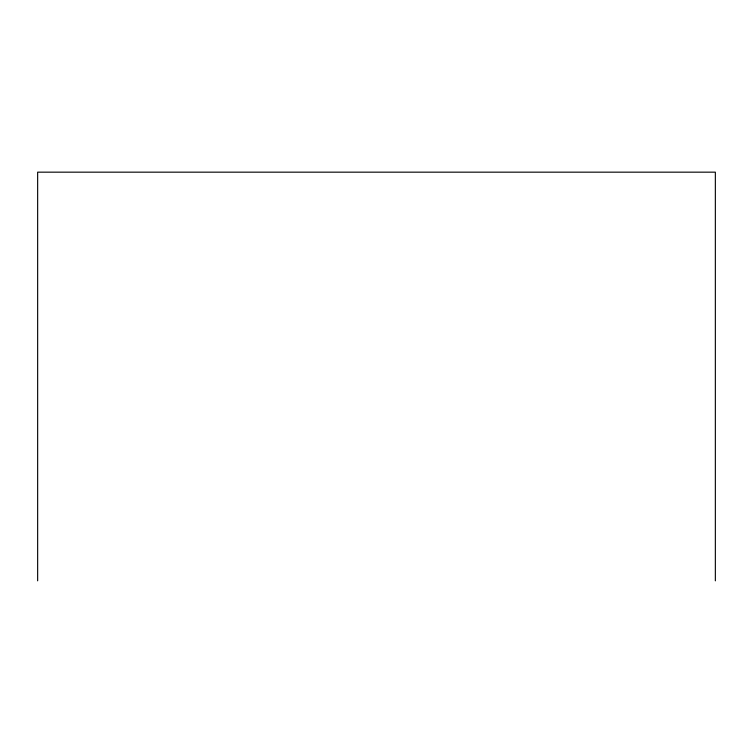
<?xml version="1.0" encoding="UTF-8"?>
<svg xmlns="http://www.w3.org/2000/svg" width="753" height="753" viewBox="0 0 753 753"><rect width="100%" height="100%" fill="white"/><g stroke="black" fill="none" stroke-linecap="round" stroke-linejoin="round"><path stroke-width="1.13" d="M715.35 580.836L715.35 172.164L37.65 172.164L37.65 580.836"/></g></svg>
